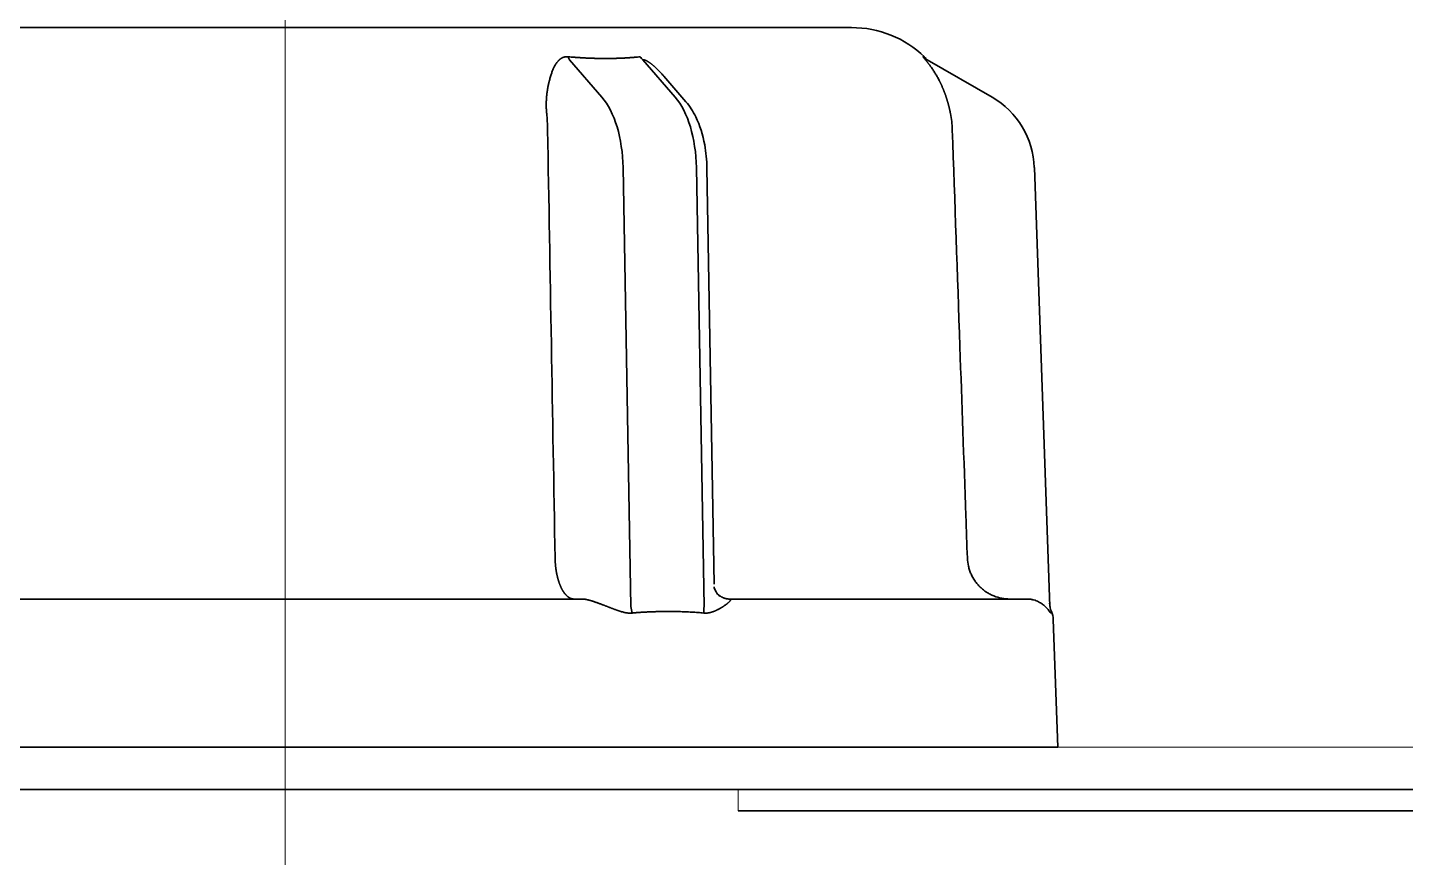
# Model space of a CAD drawing. Extents: x 6327 to 10269, y -393 to 3371.
# Drawn here: x 8702.59 to 8735.14, y 2526.92 to 2546.53 of the extents above; entities that cross this region are included whole.
import ezdxf

# ---------------------------------------------------------------- set-up
doc = ezdxf.new("R2010")
doc.units = 0
doc.header["$LTSCALE"] = 5
doc.layers.get('0').update_dxf_attribs({"linetype": 'CONTINUOUS', "lineweight": 0})
doc.layers.add('1', color=7, linetype='CONTINUOUS', true_color=0xffffff)

msp = doc.modelspace()

# ---------------------------------------------------------------- linework, layer by layer
at = {"color": 4}
for p, q in [((8708.673, 2579.526), (8708.673, 2479.526)), ((8658.673, 2529.526), (8758.673, 2529.526))]:
    msp.add_line(p, q, dxfattribs=at)
msp.add_line((8719.374, 2528.026), (8719.374, 2528.526))
at = {"layer": '1', "color": 7, "linetype": 'Continuous', "lineweight": 35}
for p, q in [((8695.294, 2546.526), (8722.052, 2546.526)), ((8723.766, 2545.824), (8723.818, 2545.796)), ((8715.391, 2545.764), (8716.156, 2544.88)), ((8717.888, 2544.88), (8717.123, 2545.764)), ((8725.371, 2544.88), (8723.84, 2545.764)), ((8717.619, 2545.378), (8718.141, 2544.775)), ((8716.836, 2532.848), (8716.655, 2543.218)), ((8718.387, 2543.218), (8718.568, 2532.848)), ((8718.637, 2543.209), (8718.809, 2533.38)), ((8726.732, 2532.848), (8726.37, 2543.218)), ((8701.639, 2533.026), (8715.707, 2533.026)), ((8719.171, 2533.026), (8726.204, 2533.026)), ((8726.773, 2532.732), (8726.762, 2532.696)), ((8726.923, 2529.526), (8726.818, 2532.544)), ((8690.423, 2529.526), (8708.673, 2529.526)), ((8708.673, 2529.526), (8726.923, 2529.526)), ((8811.243, 2528.526), (8697.924, 2528.526))]:
    msp.add_line(p, q, dxfattribs=at)
for centre, radius, start, end in [((8722.052, 2544.026), 2.5, 46.3306, 90), ((8724.371, 2543.148), 2, 2, 60), ((8726.318, 2532.526), 0.5, 2, 24.2309)]:
    msp.add_arc(centre, radius, start, end, dxfattribs=at)
at = {"layer": '1', "color": 7, "linetype": 'Continuous', "lineweight": 35, "extrusion": (0, 0, -1)}
for centre, major_axis, ratio, start_param, end_param in [((8715.516, 2546.197), (-0.05, -0.498), 0.350879, 0.480716, 0.72184), ((8717.248, 2546.198), (0.06, -0.497), 0.631469, 0.592654, 0.833485), ((8715.656, 2543.148), (0, 2), 0.5, 0.523599, 1.53589), ((8717.388, 2543.148), (0, -2), 0.5, 3.665191, 4.677482)]:
    msp.add_ellipse(centre, major_axis=major_axis, ratio=ratio, start_param=start_param, end_param=end_param, dxfattribs=at)
at = {"layer": '1', "color": 7, "linetype": 'Continuous', "lineweight": 35}
for centre, major_axis, ratio, start_param, end_param in [((8724.09, 2546.197), (0.25, 0.433), 0.982349, 2.900465, 3.141593), ((8727.229, 2532.938), (-0.5, -0.017), 1, 6.264223, 6.674123)]:
    msp.add_ellipse(centre, major_axis=major_axis, ratio=ratio, start_param=start_param, end_param=end_param, dxfattribs=at)
for points, knots in [([(8715.251, 2545.824), (8715.249, 2545.824), (8715.244, 2545.822), (8715.238, 2545.82), (8715.232, 2545.818), (8715.226, 2545.815), (8715.22, 2545.812), (8715.214, 2545.809), (8715.207, 2545.806), (8715.201, 2545.802), (8715.195, 2545.798), (8715.189, 2545.794), (8715.183, 2545.79), (8715.177, 2545.786), (8715.171, 2545.781), (8715.164, 2545.776), (8715.158, 2545.771), (8715.152, 2545.766), (8715.146, 2545.76), (8715.14, 2545.754), (8715.134, 2545.748), (8715.128, 2545.742), (8715.122, 2545.735), (8715.109, 2545.721), (8715.091, 2545.699), (8715.069, 2545.668), (8715.048, 2545.634), (8715.023, 2545.589), (8714.997, 2545.53), (8714.968, 2545.455), (8714.941, 2545.371), (8714.921, 2545.299), (8714.908, 2545.245), (8714.9, 2545.212), (8714.892, 2545.178), (8714.885, 2545.145), (8714.879, 2545.111), (8714.873, 2545.077), (8714.867, 2545.043), (8714.862, 2545.009), (8714.858, 2544.975), (8714.854, 2544.941), (8714.85, 2544.907), (8714.847, 2544.872), (8714.845, 2544.838), (8714.843, 2544.804), (8714.842, 2544.769), (8714.841, 2544.735), (8714.841, 2544.701), (8714.841, 2544.666), (8714.842, 2544.632), (8714.843, 2544.598), (8714.845, 2544.563), (8714.848, 2544.529), (8714.85, 2544.506), (8714.851, 2544.495)], [0, 0, 0, 0, 0.004712, 0.009534, 0.014468, 0.019518, 0.02469, 0.029985, 0.035407, 0.04096, 0.046646, 0.052467, 0.058427, 0.064527, 0.070769, 0.077156, 0.083689, 0.09037, 0.0972, 0.104182, 0.111317, 0.118606, 0.126049, 0.13365, 0.16436, 0.195902, 0.228345, 0.261749, 0.318602, 0.379208, 0.44371, 0.512228, 0.53576, 0.559032, 0.582049, 0.604817, 0.627343, 0.649632, 0.671691, 0.693528, 0.715149, 0.736562, 0.757775, 0.778796, 0.799634, 0.820297, 0.840795, 0.861137, 0.881332, 0.901391, 0.921323, 0.94114, 0.960851, 0.980467, 1, 1, 1, 1]), ([(8715.363, 2545.835), (8715.36, 2545.836), (8715.355, 2545.836), (8715.347, 2545.836), (8715.339, 2545.837), (8715.332, 2545.837), (8715.324, 2545.836), (8715.316, 2545.836), (8715.309, 2545.836), (8715.301, 2545.835), (8715.294, 2545.834), (8715.286, 2545.833), (8715.279, 2545.832), (8715.272, 2545.83), (8715.265, 2545.828), (8715.258, 2545.827), (8715.253, 2545.825), (8715.251, 2545.824)], [0, 0, 0, 0, 0.064703, 0.129406, 0.194175, 0.259078, 0.32418, 0.389546, 0.455241, 0.521329, 0.587871, 0.654929, 0.722563, 0.790832, 0.859791, 0.929496, 1, 1, 1, 1]), ([(8716.94, 2545.824), (8716.931, 2545.824), (8716.912, 2545.822), (8716.882, 2545.82), (8716.853, 2545.817), (8716.824, 2545.815), (8716.794, 2545.813), (8716.765, 2545.811), (8716.735, 2545.81), (8716.705, 2545.808), (8716.676, 2545.806), (8716.646, 2545.805), (8716.615, 2545.804), (8716.585, 2545.802), (8716.555, 2545.801), (8716.524, 2545.8), (8716.494, 2545.799), (8716.463, 2545.798), (8716.432, 2545.798), (8716.402, 2545.797), (8716.371, 2545.797), (8716.339, 2545.796), (8716.308, 2545.796), (8716.277, 2545.796), (8716.246, 2545.796), (8716.214, 2545.796), (8716.183, 2545.796), (8716.151, 2545.796), (8716.119, 2545.797), (8716.087, 2545.797), (8716.055, 2545.798), (8716.023, 2545.798), (8715.991, 2545.799), (8715.959, 2545.8), (8715.927, 2545.801), (8715.894, 2545.802), (8715.862, 2545.804), (8715.829, 2545.805), (8715.796, 2545.806), (8715.764, 2545.808), (8715.731, 2545.81), (8715.698, 2545.811), (8715.665, 2545.813), (8715.632, 2545.815), (8715.599, 2545.817), (8715.565, 2545.82), (8715.532, 2545.822), (8715.51, 2545.824), (8715.499, 2545.824)], [0, 0, 0, 0, 0.021779, 0.043552, 0.06532, 0.087084, 0.108843, 0.130598, 0.152348, 0.174095, 0.195838, 0.217578, 0.239315, 0.261049, 0.28278, 0.304509, 0.326236, 0.34796, 0.369683, 0.391405, 0.413126, 0.434845, 0.456564, 0.478282, 0.5, 0.521718, 0.543436, 0.565155, 0.586874, 0.608595, 0.630317, 0.65204, 0.673764, 0.695491, 0.71722, 0.738951, 0.760685, 0.782422, 0.804162, 0.825905, 0.847652, 0.869402, 0.891157, 0.912916, 0.93468, 0.956448, 0.978221, 1, 1, 1, 1]), ([(8723.747, 2545.826), (8723.744, 2545.831), (8723.742, 2545.834), (8723.741, 2545.836), (8723.742, 2545.837), (8723.743, 2545.837), (8723.744, 2545.836), (8723.746, 2545.835)], [0, 0, 0, 0, 0.5, 0.5, 0.75, 0.75, 1, 1, 1, 1]), ([(8724.389, 2544.495), (8724.388, 2544.501), (8724.385, 2544.512), (8724.382, 2544.53), (8724.378, 2544.547), (8724.375, 2544.564), (8724.371, 2544.582), (8724.367, 2544.599), (8724.363, 2544.616), (8724.359, 2544.634), (8724.355, 2544.651), (8724.35, 2544.668), (8724.346, 2544.686), (8724.341, 2544.703), (8724.337, 2544.72), (8724.332, 2544.737), (8724.327, 2544.755), (8724.322, 2544.772), (8724.317, 2544.789), (8724.312, 2544.806), (8724.307, 2544.824), (8724.301, 2544.841), (8724.296, 2544.858), (8724.29, 2544.875), (8724.284, 2544.892), (8724.279, 2544.909), (8724.273, 2544.926), (8724.267, 2544.943), (8724.261, 2544.961), (8724.254, 2544.978), (8724.248, 2544.995), (8724.241, 2545.011), (8724.235, 2545.028), (8724.228, 2545.045), (8724.221, 2545.062), (8724.214, 2545.079), (8724.207, 2545.096), (8724.2, 2545.113), (8724.193, 2545.129), (8724.185, 2545.146), (8724.178, 2545.163), (8724.17, 2545.179), (8724.162, 2545.196), (8724.155, 2545.212), (8724.147, 2545.229), (8724.139, 2545.245), (8724.13, 2545.262), (8724.11, 2545.302), (8724.076, 2545.365), (8724.027, 2545.448), (8723.978, 2545.525), (8723.94, 2545.58), (8723.914, 2545.616), (8723.9, 2545.635), (8723.886, 2545.653), (8723.873, 2545.67), (8723.86, 2545.686), (8723.848, 2545.702), (8723.837, 2545.716), (8723.826, 2545.73), (8723.816, 2545.742), (8723.806, 2545.754), (8723.797, 2545.765), (8723.788, 2545.775), (8723.781, 2545.785), (8723.774, 2545.793), (8723.767, 2545.801), (8723.762, 2545.808), (8723.757, 2545.814), (8723.752, 2545.82), (8723.75, 2545.823), (8723.749, 2545.824)], [0, 0, 0, 0, 0.009877, 0.019767, 0.029672, 0.039593, 0.049532, 0.059489, 0.069466, 0.079465, 0.089487, 0.099532, 0.109604, 0.119701, 0.129827, 0.139983, 0.150168, 0.160386, 0.170636, 0.180921, 0.191241, 0.201598, 0.211992, 0.222425, 0.232899, 0.243413, 0.253969, 0.264569, 0.275213, 0.285903, 0.296638, 0.307422, 0.318253, 0.329134, 0.340065, 0.351048, 0.362082, 0.373169, 0.384311, 0.395507, 0.406758, 0.418066, 0.429432, 0.440855, 0.452337, 0.463878, 0.475479, 0.487142, 0.550852, 0.613762, 0.67598, 0.737614, 0.755418, 0.772724, 0.789538, 0.805867, 0.821719, 0.837101, 0.852024, 0.866497, 0.88053, 0.894136, 0.907328, 0.92012, 0.932528, 0.94457, 0.956263, 0.96763, 0.978691, 0.989473, 1, 1, 1, 1]), ([(8717.123, 2545.764), (8717.124, 2545.765), (8717.128, 2545.765), (8717.134, 2545.766), (8717.141, 2545.766), (8717.148, 2545.765), (8717.156, 2545.763), (8717.164, 2545.761), (8717.173, 2545.758), (8717.182, 2545.755), (8717.192, 2545.751), (8717.202, 2545.746), (8717.213, 2545.74), (8717.224, 2545.734), (8717.236, 2545.727), (8717.248, 2545.72), (8717.261, 2545.711), (8717.275, 2545.702), (8717.288, 2545.692), (8717.303, 2545.682), (8717.317, 2545.671), (8717.333, 2545.659), (8717.348, 2545.646), (8717.365, 2545.633), (8717.381, 2545.618), (8717.398, 2545.603), (8717.414, 2545.589), (8717.432, 2545.572), (8717.453, 2545.553), (8717.48, 2545.526), (8717.513, 2545.493), (8717.552, 2545.452), (8717.588, 2545.413), (8717.61, 2545.387), (8717.619, 2545.378)], [0, 0, 0, 0, 0.011196, 0.022245, 0.033363, 0.044763, 0.056639, 0.069167, 0.082495, 0.096747, 0.112024, 0.128408, 0.145965, 0.164751, 0.184809, 0.206175, 0.22888, 0.252949, 0.278402, 0.305258, 0.333531, 0.363235, 0.394381, 0.426978, 0.461034, 0.496558, 0.533556, 0.565127, 0.611078, 0.67141, 0.746123, 0.835219, 0.938696, 1, 1, 1, 1]), ([(8718.141, 2544.775), (8718.231, 2544.667), (8718.423, 2544.374), (8718.592, 2543.824), (8718.634, 2543.399), (8718.637, 2543.209)], [0, 0, 0, 0, 0.282047, 0.696349, 1, 1, 1, 1]), ([(8724.788, 2533.991), (8724.776, 2534.324), (8724.765, 2534.657), (8724.706, 2536.323), (8724.659, 2537.656), (8724.552, 2540.697), (8724.492, 2542.405), (8724.432, 2544.113)], [0, 0, 0, 0, 0.098732, 0.098732, 0.493661, 0.493661, 1, 1, 1, 1]), ([(8715.05, 2533.991), (8715.05, 2533.989), (8715.05, 2533.983), (8715.05, 2533.975), (8715.051, 2533.967), (8715.051, 2533.959), (8715.051, 2533.951), (8715.051, 2533.942), (8715.052, 2533.934), (8715.052, 2533.926), (8715.053, 2533.917), (8715.053, 2533.909), (8715.053, 2533.901), (8715.054, 2533.892), (8715.055, 2533.883), (8715.055, 2533.875), (8715.056, 2533.866), (8715.056, 2533.857), (8715.057, 2533.849), (8715.058, 2533.84), (8715.059, 2533.831), (8715.06, 2533.822), (8715.06, 2533.813), (8715.061, 2533.804), (8715.062, 2533.795), (8715.063, 2533.786), (8715.064, 2533.777), (8715.065, 2533.768), (8715.067, 2533.759), (8715.068, 2533.75), (8715.069, 2533.741), (8715.07, 2533.732), (8715.072, 2533.722), (8715.073, 2533.713), (8715.074, 2533.704), (8715.076, 2533.695), (8715.077, 2533.685), (8715.079, 2533.676), (8715.081, 2533.667), (8715.082, 2533.657), (8715.084, 2533.648), (8715.086, 2533.638), (8715.088, 2533.629), (8715.09, 2533.62), (8715.091, 2533.61), (8715.093, 2533.601), (8715.095, 2533.591), (8715.098, 2533.582), (8715.1, 2533.573), (8715.102, 2533.563), (8715.104, 2533.554), (8715.106, 2533.544), (8715.109, 2533.535), (8715.111, 2533.525), (8715.114, 2533.516), (8715.116, 2533.507), (8715.119, 2533.497), (8715.122, 2533.488), (8715.124, 2533.479), (8715.127, 2533.469), (8715.13, 2533.46), (8715.133, 2533.451), (8715.136, 2533.442), (8715.139, 2533.432), (8715.142, 2533.423), (8715.145, 2533.414), (8715.148, 2533.405), (8715.151, 2533.396), (8715.155, 2533.387), (8715.158, 2533.378), (8715.162, 2533.369), (8715.165, 2533.36), (8715.169, 2533.351), (8715.172, 2533.343), (8715.176, 2533.334), (8715.18, 2533.325), (8715.184, 2533.317), (8715.187, 2533.308), (8715.191, 2533.3), (8715.195, 2533.291), (8715.199, 2533.283), (8715.204, 2533.275), (8715.208, 2533.267), (8715.212, 2533.258), (8715.216, 2533.25), (8715.221, 2533.243), (8715.225, 2533.235), (8715.23, 2533.227), (8715.234, 2533.219), (8715.239, 2533.212), (8715.244, 2533.205), (8715.248, 2533.197), (8715.253, 2533.19), (8715.258, 2533.183), (8715.263, 2533.176), (8715.268, 2533.169), (8715.273, 2533.162), (8715.278, 2533.156), (8715.283, 2533.149), (8715.289, 2533.143), (8715.294, 2533.137), (8715.299, 2533.131), (8715.305, 2533.125), (8715.31, 2533.119), (8715.316, 2533.113), (8715.321, 2533.108), (8715.327, 2533.102), (8715.333, 2533.097), (8715.338, 2533.092), (8715.344, 2533.087), (8715.35, 2533.082), (8715.356, 2533.078), (8715.362, 2533.073), (8715.368, 2533.069), (8715.374, 2533.065), (8715.38, 2533.061), (8715.386, 2533.058), (8715.393, 2533.054), (8715.399, 2533.051), (8715.405, 2533.048), (8715.412, 2533.045), (8715.418, 2533.042), (8715.424, 2533.04), (8715.431, 2533.037), (8715.437, 2533.035), (8715.444, 2533.033), (8715.451, 2533.032), (8715.457, 2533.03), (8715.464, 2533.029), (8715.471, 2533.028), (8715.478, 2533.027), (8715.484, 2533.027), (8715.491, 2533.026), (8715.496, 2533.026), (8715.498, 2533.026)], [0, 0, 0, 0, 0.005202, 0.01044, 0.015714, 0.021025, 0.026371, 0.031754, 0.037173, 0.042628, 0.048119, 0.053646, 0.05921, 0.06481, 0.070446, 0.076118, 0.081826, 0.087571, 0.093352, 0.099169, 0.105022, 0.110911, 0.116837, 0.122798, 0.128796, 0.134831, 0.140901, 0.147008, 0.15315, 0.159329, 0.165545, 0.171796, 0.178084, 0.184408, 0.190768, 0.197164, 0.203597, 0.210066, 0.216571, 0.223112, 0.22969, 0.236304, 0.242954, 0.24964, 0.256363, 0.263122, 0.269917, 0.276748, 0.283615, 0.290519, 0.297459, 0.304436, 0.311448, 0.318497, 0.325582, 0.332703, 0.339861, 0.347055, 0.354285, 0.361551, 0.368854, 0.376193, 0.383568, 0.39098, 0.398428, 0.405912, 0.413432, 0.420988, 0.428581, 0.43621, 0.443876, 0.451578, 0.459316, 0.46709, 0.474901, 0.482747, 0.490631, 0.49855, 0.506506, 0.514498, 0.522526, 0.530591, 0.538692, 0.546829, 0.555002, 0.563212, 0.571458, 0.579741, 0.58806, 0.596415, 0.604806, 0.613234, 0.621698, 0.630198, 0.638734, 0.647307, 0.655917, 0.664562, 0.673244, 0.681962, 0.690717, 0.699507, 0.708335, 0.717198, 0.726098, 0.735034, 0.744006, 0.753015, 0.76206, 0.771142, 0.78026, 0.789414, 0.798604, 0.807831, 0.817094, 0.826394, 0.835729, 0.845102, 0.85451, 0.863955, 0.873436, 0.882954, 0.892508, 0.902098, 0.911724, 0.921387, 0.931087, 0.940822, 0.950594, 0.960403, 0.970248, 0.980129, 0.990046, 1, 1, 1, 1]), ([(8725.787, 2533.026), (8725.771, 2533.026), (8725.755, 2533.027), (8725.723, 2533.028), (8725.707, 2533.029), (8725.659, 2533.034), (8725.627, 2533.038), (8725.534, 2533.057), (8725.473, 2533.075), (8725.398, 2533.105), (8725.383, 2533.111), (8725.354, 2533.125), (8725.311, 2533.146), (8725.243, 2533.186), (8725.191, 2533.223), (8725.153, 2533.253), (8725.141, 2533.263), (8725.117, 2533.284), (8725.105, 2533.295), (8725.07, 2533.328), (8725.048, 2533.352), (8725.017, 2533.388), (8725.007, 2533.401), (8724.987, 2533.426), (8724.978, 2533.439), (8724.931, 2533.505), (8724.9, 2533.561), (8724.861, 2533.648), (8724.85, 2533.677), (8724.834, 2533.723), (8724.829, 2533.739), (8724.821, 2533.77), (8724.817, 2533.785), (8724.799, 2533.863), (8724.79, 2533.927), (8724.788, 2533.991)], [0, 0, 0, 0, 0.03125, 0.03125, 0.0625, 0.0625, 0.125, 0.125, 0.25, 0.25, 0.28125, 0.28125, 0.3125, 0.375, 0.4375, 0.4375, 0.46875, 0.46875, 0.5, 0.5, 0.5625, 0.5625, 0.59375, 0.59375, 0.625, 0.625, 0.75, 0.75, 0.8125, 0.8125, 0.84375, 0.84375, 0.875, 0.875, 1, 1, 1, 1]), ([(8718.805, 2533.317), (8718.811, 2533.284), (8718.835, 2533.218), (8718.884, 2533.135), (8718.932, 2533.1), (8718.945, 2533.092)], [0, 0, 0, 0, 0.407874, 0.854533, 1, 1, 1, 1]), ([(8719.171, 2533.026), (8719.17, 2533.026), (8719.17, 2533.026), (8719.168, 2533.026), (8719.166, 2533.026), (8719.164, 2533.026), (8719.161, 2533.026), (8719.157, 2533.026), (8719.152, 2533.027), (8719.147, 2533.027), (8719.142, 2533.027), (8719.136, 2533.028), (8719.129, 2533.028), (8719.122, 2533.029), (8719.114, 2533.031), (8719.106, 2533.032), (8719.097, 2533.034), (8719.087, 2533.036), (8719.077, 2533.038), (8719.067, 2533.041), (8719.056, 2533.044), (8719.044, 2533.048), (8719.032, 2533.053), (8719.02, 2533.058), (8719.007, 2533.064), (8718.993, 2533.07), (8718.98, 2533.078), (8718.966, 2533.086), (8718.952, 2533.095), (8718.938, 2533.105), (8718.923, 2533.117), (8718.909, 2533.129), (8718.894, 2533.142), (8718.88, 2533.157), (8718.871, 2533.167), (8718.866, 2533.173)], [0, 0, 0, 0, 0.002611, 0.00694, 0.012997, 0.020783, 0.0303, 0.041547, 0.054527, 0.069238, 0.085681, 0.103857, 0.123764, 0.145404, 0.168776, 0.19388, 0.220716, 0.249285, 0.279587, 0.31162, 0.345386, 0.380884, 0.418115, 0.457078, 0.497773, 0.540201, 0.58436, 0.630253, 0.677877, 0.727234, 0.778323, 0.831144, 0.885697, 0.941982, 1, 1, 1, 1]), ([(8715.707, 2533.026), (8715.708, 2533.026), (8715.711, 2533.026), (8715.716, 2533.026), (8715.721, 2533.026), (8715.727, 2533.025), (8715.733, 2533.025), (8715.738, 2533.024), (8715.745, 2533.023), (8715.751, 2533.022), (8715.758, 2533.021), (8715.765, 2533.02), (8715.772, 2533.019), (8715.779, 2533.017), (8715.787, 2533.016), (8715.794, 2533.014), (8715.802, 2533.012), (8715.811, 2533.011), (8715.819, 2533.009), (8715.828, 2533.006), (8715.837, 2533.004), (8715.846, 2533.002), (8715.856, 2532.999), (8715.865, 2532.996), (8715.875, 2532.994), (8715.885, 2532.991), (8715.895, 2532.988), (8715.91, 2532.983), (8715.93, 2532.977), (8715.955, 2532.969), (8715.981, 2532.96), (8716.008, 2532.951), (8716.035, 2532.942), (8716.064, 2532.931), (8716.093, 2532.921), (8716.124, 2532.91), (8716.155, 2532.898), (8716.177, 2532.89), (8716.187, 2532.886)], [0, 0, 0, 0, 0.014379, 0.028904, 0.043589, 0.058446, 0.073488, 0.088728, 0.104176, 0.119845, 0.135744, 0.151885, 0.168277, 0.184931, 0.201854, 0.219056, 0.236545, 0.254329, 0.272417, 0.290814, 0.309528, 0.328566, 0.347934, 0.367637, 0.387683, 0.408076, 0.428821, 0.449923, 0.497367, 0.546389, 0.597035, 0.649344, 0.703354, 0.759099, 0.816609, 0.875912, 0.937034, 1, 1, 1, 1]), ([(8716.187, 2532.886), (8716.193, 2532.883), (8716.206, 2532.879), (8716.224, 2532.872), (8716.242, 2532.865), (8716.26, 2532.858), (8716.278, 2532.851), (8716.296, 2532.844), (8716.314, 2532.837), (8716.332, 2532.83), (8716.349, 2532.823), (8716.367, 2532.817), (8716.385, 2532.81), (8716.403, 2532.803), (8716.42, 2532.796), (8716.438, 2532.79), (8716.456, 2532.783), (8716.473, 2532.777), (8716.491, 2532.77), (8716.518, 2532.761), (8716.554, 2532.748), (8716.599, 2532.734), (8716.642, 2532.721), (8716.677, 2532.712), (8716.705, 2532.706), (8716.728, 2532.702), (8716.749, 2532.699), (8716.771, 2532.696), (8716.792, 2532.694), (8716.813, 2532.694), (8716.833, 2532.693), (8716.854, 2532.694), (8716.867, 2532.695), (8716.873, 2532.696)], [0, 0, 0, 0, 0.025953, 0.051868, 0.077745, 0.103588, 0.129396, 0.155172, 0.180918, 0.206634, 0.232323, 0.257987, 0.283627, 0.309244, 0.334841, 0.360418, 0.385979, 0.411523, 0.437054, 0.462572, 0.530757, 0.596034, 0.658483, 0.718197, 0.751135, 0.783581, 0.815569, 0.847136, 0.878317, 0.909154, 0.939685, 0.969953, 1, 1, 1, 1]), ([(8718.562, 2532.696), (8718.565, 2532.695), (8718.571, 2532.695), (8718.58, 2532.694), (8718.589, 2532.694), (8718.599, 2532.694), (8718.608, 2532.694), (8718.618, 2532.694), (8718.627, 2532.694), (8718.637, 2532.695), (8718.646, 2532.696), (8718.656, 2532.697), (8718.666, 2532.698), (8718.676, 2532.7), (8718.685, 2532.701), (8718.695, 2532.703), (8718.705, 2532.705), (8718.715, 2532.708), (8718.725, 2532.71), (8718.735, 2532.713), (8718.746, 2532.716), (8718.756, 2532.719), (8718.766, 2532.722), (8718.776, 2532.725), (8718.787, 2532.729), (8718.797, 2532.733), (8718.807, 2532.737), (8718.818, 2532.741), (8718.828, 2532.745), (8718.838, 2532.75), (8718.849, 2532.755), (8718.859, 2532.76), (8718.874, 2532.767), (8718.893, 2532.776), (8718.916, 2532.788), (8718.938, 2532.8), (8718.959, 2532.812), (8718.98, 2532.825), (8719, 2532.837), (8719.019, 2532.849), (8719.038, 2532.862), (8719.055, 2532.874), (8719.067, 2532.882), (8719.072, 2532.886)], [0, 0, 0, 0, 0.014414, 0.028974, 0.043684, 0.058551, 0.073581, 0.088779, 0.104152, 0.119704, 0.13544, 0.151365, 0.167484, 0.183801, 0.200322, 0.217049, 0.233988, 0.251142, 0.268514, 0.286109, 0.303929, 0.321979, 0.34026, 0.358778, 0.377533, 0.39653, 0.41577, 0.435257, 0.454992, 0.474978, 0.495218, 0.515714, 0.536467, 0.583885, 0.63104, 0.677944, 0.724604, 0.77103, 0.817232, 0.86322, 0.909004, 0.954594, 1, 1, 1, 1]), ([(8719.072, 2532.886), (8719.075, 2532.888), (8719.082, 2532.893), (8719.091, 2532.899), (8719.099, 2532.906), (8719.107, 2532.912), (8719.115, 2532.918), (8719.123, 2532.924), (8719.13, 2532.93), (8719.136, 2532.936), (8719.143, 2532.941), (8719.149, 2532.947), (8719.154, 2532.952), (8719.159, 2532.957), (8719.164, 2532.962), (8719.169, 2532.966), (8719.173, 2532.971), (8719.177, 2532.975), (8719.18, 2532.979), (8719.183, 2532.983), (8719.186, 2532.987), (8719.189, 2532.991), (8719.191, 2532.994), (8719.192, 2532.998), (8719.194, 2533.001), (8719.195, 2533.004), (8719.196, 2533.006), (8719.196, 2533.009), (8719.196, 2533.011), (8719.196, 2533.013), (8719.196, 2533.015), (8719.195, 2533.017), (8719.194, 2533.019), (8719.193, 2533.021), (8719.191, 2533.022), (8719.189, 2533.023), (8719.187, 2533.024), (8719.184, 2533.025), (8719.181, 2533.025), (8719.178, 2533.026), (8719.174, 2533.026), (8719.172, 2533.026), (8719.171, 2533.026)], [0, 0, 0, 0, 0.035073, 0.069552, 0.103441, 0.136743, 0.169461, 0.201601, 0.233165, 0.264159, 0.294588, 0.324455, 0.353767, 0.382529, 0.410747, 0.438426, 0.465574, 0.492197, 0.518301, 0.543896, 0.568988, 0.593586, 0.6177, 0.641338, 0.66451, 0.687227, 0.7095, 0.731341, 0.752762, 0.773776, 0.794397, 0.81464, 0.834519, 0.854051, 0.873253, 0.892142, 0.910736, 0.929056, 0.947121, 0.964952, 0.982571, 1, 1, 1, 1]), ([(8726.762, 2532.696), (8726.761, 2532.693), (8726.76, 2532.693), (8726.756, 2532.695), (8726.753, 2532.698), (8726.747, 2532.706), (8726.743, 2532.712), (8726.734, 2532.725), (8726.729, 2532.732), (8726.718, 2532.748), (8726.712, 2532.756), (8726.699, 2532.774), (8726.691, 2532.783), (8726.668, 2532.811), (8726.65, 2532.83), (8726.609, 2532.869), (8726.586, 2532.888), (8726.546, 2532.917), (8726.532, 2532.926), (8726.502, 2532.944), (8726.487, 2532.953), (8726.453, 2532.97), (8726.435, 2532.978), (8726.396, 2532.993), (8726.376, 2532.999), (8726.343, 2533.008), (8726.331, 2533.011), (8726.308, 2533.016), (8726.296, 2533.018), (8726.271, 2533.022), (8726.258, 2533.024), (8726.231, 2533.026), (8726.218, 2533.026), (8726.204, 2533.026)], [0, 0, 0, 0, 0.0625, 0.0625, 0.125, 0.125, 0.1875, 0.1875, 0.25, 0.25, 0.3125, 0.3125, 0.375, 0.375, 0.5, 0.5, 0.625, 0.625, 0.6875, 0.6875, 0.75, 0.75, 0.8125, 0.8125, 0.875, 0.875, 0.90625, 0.90625, 0.9375, 0.9375, 0.96875, 0.96875, 1, 1, 1, 1]), ([(8716.873, 2532.696), (8716.887, 2532.697), (8716.914, 2532.7), (8716.955, 2532.703), (8716.997, 2532.707), (8717.038, 2532.71), (8717.081, 2532.713), (8717.124, 2532.715), (8717.167, 2532.718), (8717.211, 2532.72), (8717.255, 2532.722), (8717.3, 2532.724), (8717.345, 2532.726), (8717.391, 2532.727), (8717.437, 2532.729), (8717.484, 2532.73), (8717.531, 2532.731), (8717.578, 2532.731), (8717.626, 2532.732), (8717.674, 2532.732), (8717.735, 2532.732), (8717.807, 2532.732), (8717.889, 2532.731), (8717.97, 2532.73), (8718.049, 2532.728), (8718.127, 2532.725), (8718.203, 2532.722), (8718.278, 2532.718), (8718.351, 2532.713), (8718.422, 2532.708), (8718.493, 2532.702), (8718.539, 2532.698), (8718.562, 2532.696)], [0, 0, 0, 0, 0.023767, 0.047813, 0.072139, 0.096746, 0.121634, 0.146804, 0.172257, 0.197993, 0.224014, 0.25032, 0.276911, 0.303788, 0.330952, 0.358404, 0.386144, 0.414172, 0.44249, 0.471098, 0.499996, 0.549727, 0.598592, 0.646596, 0.693742, 0.740031, 0.785469, 0.830058, 0.873802, 0.916704, 0.958769, 1, 1, 1, 1]), ([(8829.76, 2528.026), (8829.76, 2528.026), (8828.27, 2528.026), (8824.739, 2528.026), (8821.137, 2528.026), (8816.88, 2528.026), (8812.15, 2528.026), (8807.97, 2528.026), (8804.529, 2528.026), (8801.897, 2528.026), (8799.179, 2528.026), (8795.279, 2528.026), (8790.022, 2528.026), (8783.295, 2528.026), (8773.553, 2528.026), (8761.059, 2528.026), (8746.756, 2528.026), (8734.473, 2528.026), (8725.355, 2528.026), (8720.816, 2528.026), (8719.52, 2528.026), (8719.374, 2528.026)], [0, 0, 0, 0, 0.05506, 0.087548, 0.12378, 0.163239, 0.205024, 0.248102, 0.269814, 0.291486, 0.313707, 0.337132, 0.387488, 0.442171, 0.500456, 0.62316, 0.74382, 0.849676, 0.932388, 0.991673, 1, 1, 1, 1])]:
    msp.add_open_spline(points, degree=3, knots=knots, dxfattribs=at)
for points in [[(8715.499, 2545.824), (8715.453, 2545.828), (8715.408, 2545.832), (8715.363, 2545.835)], [(8717.056, 2545.835), (8717.018, 2545.832), (8716.979, 2545.828), (8716.94, 2545.824)], [(8723.746, 2545.835), (8723.753, 2545.831), (8723.76, 2545.828), (8723.766, 2545.825)], [(8714.851, 2544.495), (8714.863, 2544.369), (8714.871, 2544.241), (8714.873, 2544.113)], [(8724.432, 2544.113), (8724.427, 2544.242), (8724.413, 2544.369), (8724.389, 2544.495)], [(8714.873, 2544.113), (8714.932, 2540.739), (8714.991, 2537.365), (8715.05, 2533.991)], [(8716.873, 2532.696), (8716.857, 2532.745), (8716.845, 2532.796), (8716.836, 2532.848)], [(8718.562, 2532.696), (8718.561, 2532.72), (8718.561, 2532.77), (8718.565, 2532.822), (8718.568, 2532.848)]]:
    msp.add_open_spline(points, degree=3, dxfattribs=at)

doc.saveas('drawing.dxf')
